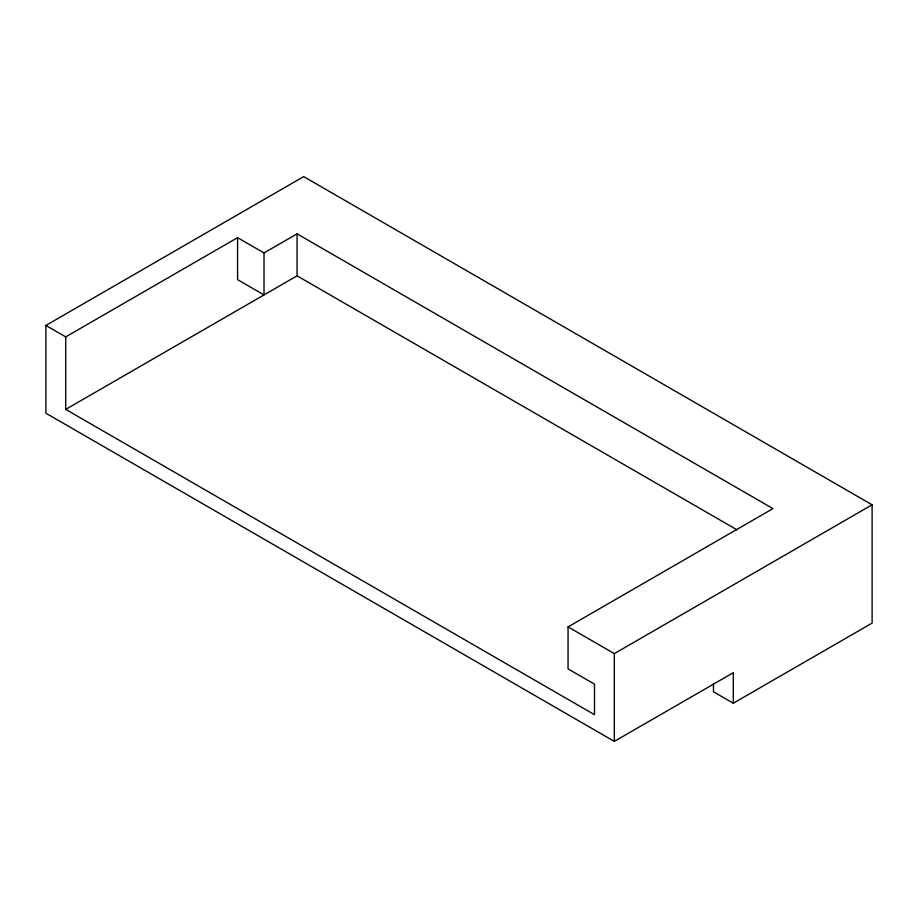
<?xml version="1.0" encoding="UTF-8"?>
<svg xmlns="http://www.w3.org/2000/svg" width="918" height="918" viewBox="0 0 918 918"><rect width="100%" height="100%" fill="white"/><g stroke="black" fill="none" stroke-linecap="round" stroke-linejoin="round"><path stroke-width="1.38" d="M733.298 703.222L733.298 672.699L614.326 741.388L45.9 413.203L45.9 325.442L303.674 176.612L872.1 504.797L872.1 623.092L733.298 703.222L713.47 691.782L713.47 683.451M65.729 336.883L237.578 237.67L264.017 252.932L297.065 233.849L772.956 508.606L568.058 626.902L568.058 668.878L594.497 684.139L594.497 714.674L65.729 409.394L65.729 336.883L45.9 325.442M65.729 409.394L297.478 275.595M568.058 626.902L614.326 653.616L872.1 504.797M737.016 529.835L297.065 275.836L297.065 233.849M614.326 653.616L614.326 741.388M264.017 252.932L264.017 294.907L237.578 279.646L237.578 237.67"/></g></svg>
